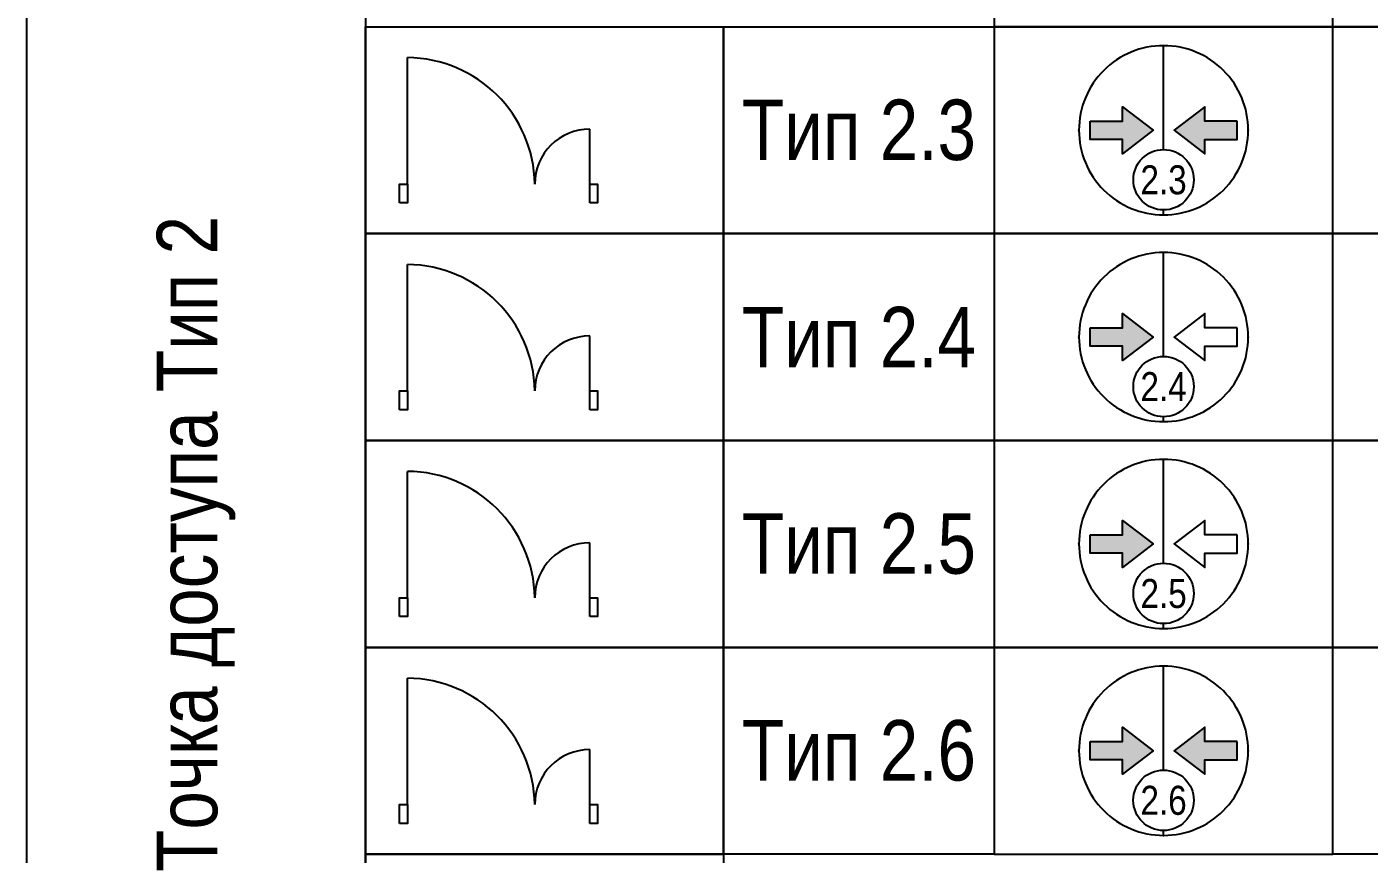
# Model space of a CAD drawing. Header units: millimetres. Extents: x -21000 to 351902, y -261781 to 19312.
# Drawn here: x 44000 to 49550, y -15040 to -11616 of the extents above; entities that cross this region are included whole.
import ezdxf
from ezdxf.enums import TextEntityAlignment as Align

# ---------------------------------------------------------------- set-up
doc = ezdxf.new("R2010")
doc.units = ezdxf.units.MM
doc.header["$MEASUREMENT"] = 0
doc.set_wipeout_variables(frame=1)
doc.layers.add('__Текст', color=7, linetype='Continuous', lineweight=0)
for name, color, linetype in [('_АТ-Имя', 7, 'Continuous'), ('_БЛ-Маска', 250, 'Continuous'), ('_БЛ-Рамки', 7, 'Continuous'), ('_КД', 84, 'Continuous')]:
    doc.layers.add(name, color=color, linetype=linetype)
for name, color, linetype, plot in [('_АТ-КД-Тип ТД', 250, 'Continuous', False), ('_АТ-Примечания', 250, 'Continuous', False), ('NOPRINT', 50, 'Continuous', False)]:
    doc.layers.add(name, color=color, linetype=linetype, plot=plot)
doc.styles.add('Arial Narrow', font='ARIALN.TTF', dxfattribs={"height": 2.5})
doc.styles.add('Arial_Narrow_shtamp', font='ARIALN.TTF')
doc.styles.add('AT-Шрифт', font='ARIALN.TTF', dxfattribs={"height": 250})

# ---------------------------------------------------------------- blocks, each defined once
blk = doc.blocks.new('Дверь1.5д')
at = {"color": 32}
for p, q in [((65, 156), (65, 1202)), ((1573, 156), (1573, 611))]:
    blk.add_line(p, q, dxfattribs=at)
for points in [[(0, 0), (0, 156), (65, 156), (65, 0)], [(1573, 0), (1573, 156), (1638, 156), (1638, 0)]]:
    blk.add_lwpolyline(points, close=True, dxfattribs=at)
for centre, radius, start, end in [((56, 140), 1062, 0.8581, 89.4967), ((1573, 156), 455, 90, 180)]:
    blk.add_arc(centre, radius, start, end, dxfattribs=at)
blk = doc.blocks.new('Дверь1.5п')
at = {"color": 5}
for p, q in [((65, 156), (65, 1202)), ((1573, 156), (1573, 611))]:
    blk.add_line(p, q, dxfattribs=at)
for points in [[(0, 0), (0, 156), (65, 156), (65, 0)], [(1573, 0), (1573, 156), (1638, 156), (1638, 0)]]:
    blk.add_lwpolyline(points, close=True, dxfattribs=at)
for centre, radius, start, end in [((56, 140), 1062, 0.8581, 89.4967), ((1573, 156), 455, 90, 180)]:
    blk.add_arc(centre, radius, start, end, dxfattribs=at)
blk = doc.blocks.new('*U2')
at = {"layer": 'NOPRINT', "lineweight": 0}
blk.add_lwpolyline([(20, 292), (205, 292), (205, 5), (20, 5)], close=True, dxfattribs=at)
at = {"layer": 'NOPRINT', "color": 1, "lineweight": 0, "style": 'Arial_Narrow_shtamp'}
blk.add_attdef('N_LISTA', text='', height=2, dxfattribs=at).set_placement((90.17, 7.418), align=Align.MIDDLE_LEFT)
blk = doc.blocks.new('ТД2.3')
blk.add_wipeout([(3.5, 0), (3.498, -0.11), (3.493, -0.22), (3.484, -0.329), (3.472, -0.439), (3.457, -0.548), (3.438, -0.656), (3.416, -0.764), (3.39, -0.87), (3.361, -0.976), (3.329, -1.082), (3.293, -1.186), (3.254, -1.288), (3.212, -1.39), (3.167, -1.49), (3.119, -1.589), (3.067, -1.686), (3.013, -1.782), (2.955, -1.875), (2.895, -1.967), (2.832, -2.057), (2.766, -2.145), (2.697, -2.231), (2.625, -2.315), (2.551, -2.396), (2.475, -2.475), (2.396, -2.551), (2.315, -2.625), (2.231, -2.697), (2.145, -2.766), (2.057, -2.832), (1.967, -2.895), (1.875, -2.955), (1.782, -3.013), (1.686, -3.067), (1.589, -3.119), (1.49, -3.167), (1.39, -3.212), (1.288, -3.254), (1.186, -3.293), (1.082, -3.329), (0.976, -3.361), (0.87, -3.39), (0.764, -3.416), (0.656, -3.438), (0.548, -3.457), (0.439, -3.472), (0.329, -3.484), (0.22, -3.493), (0.11, -3.498), (0, -3.5), (-0.11, -3.498), (-0.22, -3.493), (-0.329, -3.484), (-0.439, -3.472), (-0.548, -3.457), (-0.656, -3.438), (-0.764, -3.416), (-0.87, -3.39), (-0.976, -3.361), (-1.082, -3.329), (-1.186, -3.293), (-1.288, -3.254), (-1.39, -3.212), (-1.49, -3.167), (-1.589, -3.119), (-1.686, -3.067), (-1.782, -3.013), (-1.875, -2.955), (-1.967, -2.895), (-2.057, -2.832), (-2.145, -2.766), (-2.231, -2.697), (-2.315, -2.625), (-2.396, -2.551), (-2.475, -2.475), (-2.551, -2.396), (-2.625, -2.315), (-2.697, -2.231), (-2.766, -2.145), (-2.832, -2.057), (-2.895, -1.967), (-2.955, -1.875), (-3.013, -1.782), (-3.067, -1.686), (-3.119, -1.589), (-3.167, -1.49), (-3.212, -1.39), (-3.254, -1.288), (-3.293, -1.186), (-3.329, -1.082), (-3.361, -0.976), (-3.39, -0.87), (-3.416, -0.764), (-3.438, -0.656), (-3.457, -0.548), (-3.472, -0.439), (-3.484, -0.329), (-3.493, -0.22), (-3.498, -0.11), (-3.5, 0), (-3.498, 0.11), (-3.493, 0.22), (-3.484, 0.329), (-3.472, 0.439), (-3.457, 0.548), (-3.438, 0.656), (-3.416, 0.764), (-3.39, 0.87), (-3.361, 0.976), (-3.329, 1.082), (-3.293, 1.186), (-3.254, 1.288), (-3.212, 1.39), (-3.167, 1.49), (-3.119, 1.589), (-3.067, 1.686), (-3.013, 1.782), (-2.955, 1.875), (-2.895, 1.967), (-2.832, 2.057), (-2.766, 2.145), (-2.697, 2.231), (-2.625, 2.315), (-2.551, 2.396), (-2.475, 2.475), (-2.396, 2.551), (-2.315, 2.625), (-2.231, 2.697), (-2.145, 2.766), (-2.057, 2.832), (-1.967, 2.895), (-1.875, 2.955), (-1.782, 3.013), (-1.686, 3.067), (-1.589, 3.119), (-1.49, 3.167), (-1.39, 3.212), (-1.288, 3.254), (-1.186, 3.293), (-1.082, 3.329), (-0.976, 3.361), (-0.87, 3.39), (-0.764, 3.416), (-0.656, 3.438), (-0.548, 3.457), (-0.439, 3.472), (-0.329, 3.484), (-0.22, 3.493), (-0.11, 3.498), (0, 3.5), (0.11, 3.498), (0.22, 3.493), (0.329, 3.484), (0.439, 3.472), (0.548, 3.457), (0.656, 3.438), (0.764, 3.416), (0.87, 3.39), (0.976, 3.361), (1.082, 3.329), (1.186, 3.293), (1.288, 3.254), (1.39, 3.212), (1.49, 3.167), (1.589, 3.119), (1.686, 3.067), (1.782, 3.013), (1.875, 2.955), (1.967, 2.895), (2.057, 2.832), (2.145, 2.766), (2.231, 2.697), (2.315, 2.625), (2.396, 2.551), (2.475, 2.475), (2.551, 2.396), (2.625, 2.315), (2.697, 2.231), (2.766, 2.145), (2.832, 2.057), (2.895, 1.967), (2.955, 1.875), (3.013, 1.782), (3.067, 1.686), (3.119, 1.589), (3.167, 1.49), (3.212, 1.39), (3.254, 1.288), (3.293, 1.186), (3.329, 1.082), (3.361, 0.976), (3.39, 0.87), (3.416, 0.764), (3.438, 0.656), (3.457, 0.548), (3.472, 0.439), (3.484, 0.329), (3.493, 0.22), (3.498, 0.11)]).dxf.layer = '_БЛ-Маска'
at = {"ltscale": 100}
h = blk.add_hatch(color=84, dxfattribs=at)
h.dxf.hatch_style = 1
h.paths.add_polyline_path([(-1.7, 0.381), (-3.039, 0.381), (-3.039, -0.381), (-1.7, -0.381), (-1.7, -0.975), (-0.434, 0), (-1.7, 0.975)])
h = blk.add_hatch(color=84, dxfattribs=at)
h.dxf.hatch_style = 1
h.paths.add_polyline_path([(1.7, 0.381), (1.7, 0.975), (0.434, 0), (1.7, -0.975), (1.7, -0.381), (3.039, -0.381), (3.039, 0.381)])
blk.add_lwpolyline([(3.5, 0, 0.414214), (0, 3.5, 0.414214), (-3.5, 0, 0.414214), (0, -3.5, 0.414214)], format="xyb", close=True, dxfattribs=at)
blk.add_lwpolyline([(0, -3.5), (0, 3.5)], dxfattribs=at)
blk.add_lwpolyline([(0, -3.5), (0, 3.5)], dxfattribs=at)
for points in [[(-3.039, 0.381), (-1.7, 0.381), (-1.7, 0.975), (-0.434, 0), (-1.7, -0.975), (-1.7, -0.381), (-3.039, -0.381)], [(3.039, 0.381), (1.7, 0.381), (1.7, 0.975), (0.434, 0), (1.7, -0.975), (1.7, -0.381), (3.039, -0.381)]]:
    blk.add_lwpolyline(points, close=True, dxfattribs=at)
at = {"color": 0, "linetype": 'ByBlock', "lineweight": -2, "ltscale": 100}
for p in [(0, 3.5), (-3.5, 0), (3.5, 0), (0, -3.5)]:
    blk.add_point(p, dxfattribs=at)
at = {"layer": '_АТ-Имя', "ltscale": 100, "style": 'AT-Шрифт'}
blk.add_attdef('ПОЗИЦИЯ', text='', height=2, dxfattribs=at).set_placement((0, 3.5), align=Align.BOTTOM_CENTER)
at = {"layer": '_АТ-Примечания', "ltscale": 100, "style": 'AT-Шрифт', "flags": 1}
for tag, p in [('НАИМЕНОВАНИЕ', (0, 3.5)), ('КОД', (0, 2.5)), ('РИП', (0, 2)), ('КД', (0, 1.5)), ('СЧ', (0, 1)), ('ДК', (0, 0.5)), ('КВ', (0, 0)), ('АКВ', (0, -0.5)), ('ЗАМОК', (0, -1)), ('ДОВОДЧИК', (0, -1.5))]:
    blk.add_attdef(tag, p, '', height=0.25, dxfattribs=at)
blk.add_attdef('МАРКА', text='', height=0.25, dxfattribs=at).set_placement((0, 3.125), align=Align.MIDDLE_LEFT)
at = {"linetype": 'ByBlock'}
blk.add_wipeout([(1.25, -2.05), (1.248, -2.128), (1.24, -2.207), (1.228, -2.284), (1.211, -2.361), (1.189, -2.436), (1.162, -2.51), (1.131, -2.582), (1.095, -2.652), (1.055, -2.72), (1.011, -2.785), (0.963, -2.847), (0.911, -2.906), (0.856, -2.961), (0.797, -3.013), (0.735, -3.061), (0.67, -3.105), (0.602, -3.145), (0.532, -3.181), (0.46, -3.212), (0.386, -3.239), (0.311, -3.261), (0.234, -3.278), (0.157, -3.29), (0.078, -3.298), (0, -3.3), (-0.078, -3.298), (-0.157, -3.29), (-0.234, -3.278), (-0.311, -3.261), (-0.386, -3.239), (-0.46, -3.212), (-0.532, -3.181), (-0.602, -3.145), (-0.67, -3.105), (-0.735, -3.061), (-0.797, -3.013), (-0.856, -2.961), (-0.911, -2.906), (-0.963, -2.847), (-1.011, -2.785), (-1.055, -2.72), (-1.095, -2.652), (-1.131, -2.582), (-1.162, -2.51), (-1.189, -2.436), (-1.211, -2.361), (-1.228, -2.284), (-1.24, -2.207), (-1.248, -2.128), (-1.25, -2.05), (-1.248, -1.972), (-1.24, -1.893), (-1.228, -1.816), (-1.211, -1.739), (-1.189, -1.664), (-1.162, -1.59), (-1.131, -1.518), (-1.095, -1.448), (-1.055, -1.38), (-1.011, -1.315), (-0.963, -1.253), (-0.911, -1.194), (-0.856, -1.139), (-0.797, -1.087), (-0.735, -1.039), (-0.67, -0.995), (-0.602, -0.955), (-0.532, -0.919), (-0.46, -0.888), (-0.386, -0.861), (-0.311, -0.839), (-0.234, -0.822), (-0.157, -0.81), (-0.078, -0.802), (0, -0.8), (0.078, -0.802), (0.157, -0.81), (0.234, -0.822), (0.311, -0.839), (0.386, -0.861), (0.46, -0.888), (0.532, -0.919), (0.602, -0.955), (0.67, -0.995), (0.735, -1.039), (0.797, -1.087), (0.856, -1.139), (0.911, -1.194), (0.963, -1.253), (1.011, -1.315), (1.055, -1.38), (1.095, -1.448), (1.131, -1.518), (1.162, -1.59), (1.189, -1.664), (1.211, -1.739), (1.228, -1.816), (1.24, -1.893), (1.248, -1.972)], dxfattribs=at).dxf.layer = '_АТ-КД-Тип ТД'
at = {"layer": '_АТ-КД-Тип ТД', "color": 32, "linetype": 'ByBlock', "lineweight": -2}
blk.add_circle((0, -2.05), 1.25, dxfattribs=at)
at = {"layer": '_АТ-КД-Тип ТД', "color": 7, "linetype": 'ByBlock', "lineweight": -2, "ltscale": 100, "style": 'AT-Шрифт'}
blk.add_attdef('ТИП', text='', height=1.2, dxfattribs=at).set_placement((0, -2.05), align=Align.MIDDLE_CENTER)
blk = doc.blocks.new('ТД2.4')
blk.add_wipeout([(3.5, 0), (3.498, -0.11), (3.493, -0.22), (3.484, -0.329), (3.472, -0.439), (3.457, -0.548), (3.438, -0.656), (3.416, -0.764), (3.39, -0.87), (3.361, -0.976), (3.329, -1.082), (3.293, -1.186), (3.254, -1.288), (3.212, -1.39), (3.167, -1.49), (3.119, -1.589), (3.067, -1.686), (3.013, -1.782), (2.955, -1.875), (2.895, -1.967), (2.832, -2.057), (2.766, -2.145), (2.697, -2.231), (2.625, -2.315), (2.551, -2.396), (2.475, -2.475), (2.396, -2.551), (2.315, -2.625), (2.231, -2.697), (2.145, -2.766), (2.057, -2.832), (1.967, -2.895), (1.875, -2.955), (1.782, -3.013), (1.686, -3.067), (1.589, -3.119), (1.49, -3.167), (1.39, -3.212), (1.288, -3.254), (1.186, -3.293), (1.082, -3.329), (0.976, -3.361), (0.87, -3.39), (0.764, -3.416), (0.656, -3.438), (0.548, -3.457), (0.439, -3.472), (0.329, -3.484), (0.22, -3.493), (0.11, -3.498), (0, -3.5), (-0.11, -3.498), (-0.22, -3.493), (-0.329, -3.484), (-0.439, -3.472), (-0.548, -3.457), (-0.656, -3.438), (-0.764, -3.416), (-0.87, -3.39), (-0.976, -3.361), (-1.082, -3.329), (-1.186, -3.293), (-1.288, -3.254), (-1.39, -3.212), (-1.49, -3.167), (-1.589, -3.119), (-1.686, -3.067), (-1.782, -3.013), (-1.875, -2.955), (-1.967, -2.895), (-2.057, -2.832), (-2.145, -2.766), (-2.231, -2.697), (-2.315, -2.625), (-2.396, -2.551), (-2.475, -2.475), (-2.551, -2.396), (-2.625, -2.315), (-2.697, -2.231), (-2.766, -2.145), (-2.832, -2.057), (-2.895, -1.967), (-2.955, -1.875), (-3.013, -1.782), (-3.067, -1.686), (-3.119, -1.589), (-3.167, -1.49), (-3.212, -1.39), (-3.254, -1.288), (-3.293, -1.186), (-3.329, -1.082), (-3.361, -0.976), (-3.39, -0.87), (-3.416, -0.764), (-3.438, -0.656), (-3.457, -0.548), (-3.472, -0.439), (-3.484, -0.329), (-3.493, -0.22), (-3.498, -0.11), (-3.5, 0), (-3.498, 0.11), (-3.493, 0.22), (-3.484, 0.329), (-3.472, 0.439), (-3.457, 0.548), (-3.438, 0.656), (-3.416, 0.764), (-3.39, 0.87), (-3.361, 0.976), (-3.329, 1.082), (-3.293, 1.186), (-3.254, 1.288), (-3.212, 1.39), (-3.167, 1.49), (-3.119, 1.589), (-3.067, 1.686), (-3.013, 1.782), (-2.955, 1.875), (-2.895, 1.967), (-2.832, 2.057), (-2.766, 2.145), (-2.697, 2.231), (-2.625, 2.315), (-2.551, 2.396), (-2.475, 2.475), (-2.396, 2.551), (-2.315, 2.625), (-2.231, 2.697), (-2.145, 2.766), (-2.057, 2.832), (-1.967, 2.895), (-1.875, 2.955), (-1.782, 3.013), (-1.686, 3.067), (-1.589, 3.119), (-1.49, 3.167), (-1.39, 3.212), (-1.288, 3.254), (-1.186, 3.293), (-1.082, 3.329), (-0.976, 3.361), (-0.87, 3.39), (-0.764, 3.416), (-0.656, 3.438), (-0.548, 3.457), (-0.439, 3.472), (-0.329, 3.484), (-0.22, 3.493), (-0.11, 3.498), (0, 3.5), (0.11, 3.498), (0.22, 3.493), (0.329, 3.484), (0.439, 3.472), (0.548, 3.457), (0.656, 3.438), (0.764, 3.416), (0.87, 3.39), (0.976, 3.361), (1.082, 3.329), (1.186, 3.293), (1.288, 3.254), (1.39, 3.212), (1.49, 3.167), (1.589, 3.119), (1.686, 3.067), (1.782, 3.013), (1.875, 2.955), (1.967, 2.895), (2.057, 2.832), (2.145, 2.766), (2.231, 2.697), (2.315, 2.625), (2.396, 2.551), (2.475, 2.475), (2.551, 2.396), (2.625, 2.315), (2.697, 2.231), (2.766, 2.145), (2.832, 2.057), (2.895, 1.967), (2.955, 1.875), (3.013, 1.782), (3.067, 1.686), (3.119, 1.589), (3.167, 1.49), (3.212, 1.39), (3.254, 1.288), (3.293, 1.186), (3.329, 1.082), (3.361, 0.976), (3.39, 0.87), (3.416, 0.764), (3.438, 0.656), (3.457, 0.548), (3.472, 0.439), (3.484, 0.329), (3.493, 0.22), (3.498, 0.11)]).dxf.layer = '_БЛ-Маска'
at = {"ltscale": 100}
h = blk.add_hatch(color=84, dxfattribs=at)
h.dxf.hatch_style = 1
h.paths.add_polyline_path([(-1.7, 0.381), (-3.039, 0.381), (-3.039, -0.381), (-1.7, -0.381), (-1.7, -0.975), (-0.434, 0), (-1.7, 0.975)])
blk.add_lwpolyline([(3.5, 0, 0.414214), (0, 3.5, 0.414214), (-3.5, 0, 0.414214), (0, -3.5, 0.414214)], format="xyb", close=True, dxfattribs=at)
blk.add_lwpolyline([(0, -3.5), (0, 3.5)], dxfattribs=at)
blk.add_lwpolyline([(0, -3.5), (0, 3.5)], dxfattribs=at)
for points in [[(-3.039, 0.381), (-1.7, 0.381), (-1.7, 0.975), (-0.434, 0), (-1.7, -0.975), (-1.7, -0.381), (-3.039, -0.381)], [(3.039, 0.381), (1.7, 0.381), (1.7, 0.975), (0.434, 0), (1.7, -0.975), (1.7, -0.381), (3.039, -0.381)]]:
    blk.add_lwpolyline(points, close=True, dxfattribs=at)
at = {"color": 0, "linetype": 'ByBlock', "lineweight": -2, "ltscale": 100}
for p in [(0, 3.5), (-3.5, 0), (3.5, 0), (0, -3.5)]:
    blk.add_point(p, dxfattribs=at)
at = {"layer": '_АТ-Имя', "ltscale": 100, "style": 'AT-Шрифт'}
blk.add_attdef('ПОЗИЦИЯ', text='', height=2, dxfattribs=at).set_placement((0, 3.5), align=Align.BOTTOM_CENTER)
at = {"layer": '_АТ-Примечания', "ltscale": 100, "style": 'AT-Шрифт', "flags": 1}
for tag, p in [('НАИМЕНОВАНИЕ', (0, 3.5)), ('КОД', (0, 2.5)), ('РИП', (0, 2)), ('КД', (0, 1.5)), ('СЧ', (0, 1)), ('ДК_ПЛ.ДВ.', (0, 0.5)), ('КВ', (0, 0)), ('АКВ', (0, -0.5)), ('ЗАМОК_ПЛ.ДВ.', (0, -1)), ('ДОВОДЧИК_ПЛ.ДВ.', (0, -1.5))]:
    blk.add_attdef(tag, p, '', height=0.25, dxfattribs=at)
blk.add_attdef('МАРКА', text='', height=0.25, dxfattribs=at).set_placement((0, 3.125), align=Align.MIDDLE_LEFT)
at = {"linetype": 'ByBlock'}
blk.add_wipeout([(1.25, -2.05), (1.248, -2.128), (1.24, -2.206), (1.228, -2.284), (1.211, -2.36), (1.189, -2.436), (1.162, -2.51), (1.131, -2.582), (1.095, -2.652), (1.055, -2.719), (1.011, -2.784), (0.963, -2.846), (0.911, -2.905), (0.856, -2.961), (0.797, -3.013), (0.735, -3.061), (0.67, -3.105), (0.602, -3.145), (0.532, -3.181), (0.46, -3.212), (0.386, -3.238), (0.311, -3.26), (0.234, -3.277), (0.157, -3.29), (0.078, -3.297), (0, -3.3), (-0.078, -3.297), (-0.157, -3.29), (-0.234, -3.277), (-0.311, -3.26), (-0.386, -3.238), (-0.46, -3.212), (-0.532, -3.181), (-0.602, -3.145), (-0.67, -3.105), (-0.735, -3.061), (-0.797, -3.013), (-0.856, -2.961), (-0.911, -2.905), (-0.963, -2.846), (-1.011, -2.784), (-1.055, -2.719), (-1.095, -2.652), (-1.131, -2.582), (-1.162, -2.51), (-1.189, -2.436), (-1.211, -2.36), (-1.228, -2.284), (-1.24, -2.206), (-1.248, -2.128), (-1.25, -2.05), (-1.248, -1.971), (-1.24, -1.893), (-1.228, -1.815), (-1.211, -1.739), (-1.189, -1.663), (-1.162, -1.589), (-1.131, -1.517), (-1.095, -1.447), (-1.055, -1.38), (-1.011, -1.315), (-0.963, -1.253), (-0.911, -1.194), (-0.856, -1.138), (-0.797, -1.086), (-0.735, -1.038), (-0.67, -0.994), (-0.602, -0.954), (-0.532, -0.919), (-0.46, -0.887), (-0.386, -0.861), (-0.311, -0.839), (-0.234, -0.822), (-0.157, -0.809), (-0.078, -0.802), (0, -0.8), (0.078, -0.802), (0.157, -0.809), (0.234, -0.822), (0.311, -0.839), (0.386, -0.861), (0.46, -0.887), (0.532, -0.919), (0.602, -0.954), (0.67, -0.994), (0.735, -1.038), (0.797, -1.086), (0.856, -1.138), (0.911, -1.194), (0.963, -1.253), (1.011, -1.315), (1.055, -1.38), (1.095, -1.447), (1.131, -1.517), (1.162, -1.589), (1.189, -1.663), (1.211, -1.739), (1.228, -1.815), (1.24, -1.893), (1.248, -1.971)], dxfattribs=at).dxf.layer = '_АТ-КД-Тип ТД'
at = {"layer": '_АТ-КД-Тип ТД', "color": 5, "linetype": 'ByBlock', "lineweight": -2}
blk.add_circle((0, -2.05), 1.25, dxfattribs=at)
at = {"layer": '_АТ-КД-Тип ТД', "color": 7, "linetype": 'ByBlock', "lineweight": -2, "ltscale": 100, "style": 'AT-Шрифт'}
blk.add_attdef('ТИП', text='', height=1.2, dxfattribs=at).set_placement((0, -2.05), align=Align.MIDDLE_CENTER)
blk = doc.blocks.new('ТД2.5')
blk.add_wipeout([(3.5, 0), (3.498, -0.11), (3.493, -0.22), (3.484, -0.329), (3.472, -0.439), (3.457, -0.548), (3.438, -0.656), (3.416, -0.764), (3.39, -0.87), (3.361, -0.976), (3.329, -1.082), (3.293, -1.186), (3.254, -1.288), (3.212, -1.39), (3.167, -1.49), (3.119, -1.589), (3.067, -1.686), (3.013, -1.782), (2.955, -1.875), (2.895, -1.967), (2.832, -2.057), (2.766, -2.145), (2.697, -2.231), (2.625, -2.315), (2.551, -2.396), (2.475, -2.475), (2.396, -2.551), (2.315, -2.625), (2.231, -2.697), (2.145, -2.766), (2.057, -2.832), (1.967, -2.895), (1.875, -2.955), (1.782, -3.013), (1.686, -3.067), (1.589, -3.119), (1.49, -3.167), (1.39, -3.212), (1.288, -3.254), (1.186, -3.293), (1.082, -3.329), (0.976, -3.361), (0.87, -3.39), (0.764, -3.416), (0.656, -3.438), (0.548, -3.457), (0.439, -3.472), (0.329, -3.484), (0.22, -3.493), (0.11, -3.498), (0, -3.5), (-0.11, -3.498), (-0.22, -3.493), (-0.329, -3.484), (-0.439, -3.472), (-0.548, -3.457), (-0.656, -3.438), (-0.764, -3.416), (-0.87, -3.39), (-0.976, -3.361), (-1.082, -3.329), (-1.186, -3.293), (-1.288, -3.254), (-1.39, -3.212), (-1.49, -3.167), (-1.589, -3.119), (-1.686, -3.067), (-1.782, -3.013), (-1.875, -2.955), (-1.967, -2.895), (-2.057, -2.832), (-2.145, -2.766), (-2.231, -2.697), (-2.315, -2.625), (-2.396, -2.551), (-2.475, -2.475), (-2.551, -2.396), (-2.625, -2.315), (-2.697, -2.231), (-2.766, -2.145), (-2.832, -2.057), (-2.895, -1.967), (-2.955, -1.875), (-3.013, -1.782), (-3.067, -1.686), (-3.119, -1.589), (-3.167, -1.49), (-3.212, -1.39), (-3.254, -1.288), (-3.293, -1.186), (-3.329, -1.082), (-3.361, -0.976), (-3.39, -0.87), (-3.416, -0.764), (-3.438, -0.656), (-3.457, -0.548), (-3.472, -0.439), (-3.484, -0.329), (-3.493, -0.22), (-3.498, -0.11), (-3.5, 0), (-3.498, 0.11), (-3.493, 0.22), (-3.484, 0.329), (-3.472, 0.439), (-3.457, 0.548), (-3.438, 0.656), (-3.416, 0.764), (-3.39, 0.87), (-3.361, 0.976), (-3.329, 1.082), (-3.293, 1.186), (-3.254, 1.288), (-3.212, 1.39), (-3.167, 1.49), (-3.119, 1.589), (-3.067, 1.686), (-3.013, 1.782), (-2.955, 1.875), (-2.895, 1.967), (-2.832, 2.057), (-2.766, 2.145), (-2.697, 2.231), (-2.625, 2.315), (-2.551, 2.396), (-2.475, 2.475), (-2.396, 2.551), (-2.315, 2.625), (-2.231, 2.697), (-2.145, 2.766), (-2.057, 2.832), (-1.967, 2.895), (-1.875, 2.955), (-1.782, 3.013), (-1.686, 3.067), (-1.589, 3.119), (-1.49, 3.167), (-1.39, 3.212), (-1.288, 3.254), (-1.186, 3.293), (-1.082, 3.329), (-0.976, 3.361), (-0.87, 3.39), (-0.764, 3.416), (-0.656, 3.438), (-0.548, 3.457), (-0.439, 3.472), (-0.329, 3.484), (-0.22, 3.493), (-0.11, 3.498), (0, 3.5), (0.11, 3.498), (0.22, 3.493), (0.329, 3.484), (0.439, 3.472), (0.548, 3.457), (0.656, 3.438), (0.764, 3.416), (0.87, 3.39), (0.976, 3.361), (1.082, 3.329), (1.186, 3.293), (1.288, 3.254), (1.39, 3.212), (1.49, 3.167), (1.589, 3.119), (1.686, 3.067), (1.782, 3.013), (1.875, 2.955), (1.967, 2.895), (2.057, 2.832), (2.145, 2.766), (2.231, 2.697), (2.315, 2.625), (2.396, 2.551), (2.475, 2.475), (2.551, 2.396), (2.625, 2.315), (2.697, 2.231), (2.766, 2.145), (2.832, 2.057), (2.895, 1.967), (2.955, 1.875), (3.013, 1.782), (3.067, 1.686), (3.119, 1.589), (3.167, 1.49), (3.212, 1.39), (3.254, 1.288), (3.293, 1.186), (3.329, 1.082), (3.361, 0.976), (3.39, 0.87), (3.416, 0.764), (3.438, 0.656), (3.457, 0.548), (3.472, 0.439), (3.484, 0.329), (3.493, 0.22), (3.498, 0.11)]).dxf.layer = '_БЛ-Маска'
at = {"ltscale": 100}
h = blk.add_hatch(color=84, dxfattribs=at)
h.dxf.hatch_style = 1
h.paths.add_polyline_path([(-1.7, 0.381), (-3.039, 0.381), (-3.039, -0.381), (-1.7, -0.381), (-1.7, -0.975), (-0.434, 0), (-1.7, 0.975)])
blk.add_lwpolyline([(3.5, 0, 0.414214), (0, 3.5, 0.414214), (-3.5, 0, 0.414214), (0, -3.5, 0.414214)], format="xyb", close=True, dxfattribs=at)
blk.add_lwpolyline([(0, -3.5), (0, 3.5)], dxfattribs=at)
blk.add_lwpolyline([(0, -3.5), (0, 3.5)], dxfattribs=at)
for points in [[(-3.039, 0.381), (-1.7, 0.381), (-1.7, 0.975), (-0.434, 0), (-1.7, -0.975), (-1.7, -0.381), (-3.039, -0.381)], [(3.039, 0.381), (1.7, 0.381), (1.7, 0.975), (0.434, 0), (1.7, -0.975), (1.7, -0.381), (3.039, -0.381)]]:
    blk.add_lwpolyline(points, close=True, dxfattribs=at)
at = {"color": 0, "linetype": 'ByBlock', "lineweight": -2, "ltscale": 100}
for p in [(0, 3.5), (-3.5, 0), (3.5, 0), (0, -3.5)]:
    blk.add_point(p, dxfattribs=at)
at = {"layer": '_АТ-Имя', "ltscale": 100, "style": 'AT-Шрифт'}
blk.add_attdef('ПОЗИЦИЯ', text='', height=2, dxfattribs=at).set_placement((0, 3.5), align=Align.BOTTOM_CENTER)
at = {"layer": '_АТ-Примечания', "ltscale": 100, "style": 'AT-Шрифт', "flags": 1}
for tag, p in [('НАИМЕНОВАНИЕ', (0, 3.5)), ('КОД', (0, 2.5)), ('РИП', (0, 2)), ('КД', (0, 1.5)), ('СЧ', (0, 1)), ('ДК_ПЛ.ДВ.', (0, 0.5)), ('КВ', (0, 0)), ('АКВ', (0, -0.5)), ('ЗАМОК_ПЛ.ДВ.', (0, -1)), ('ДОВОДЧИК_ПЛ.ДВ.', (0, -1.5))]:
    blk.add_attdef(tag, p, '', height=0.25, dxfattribs=at)
blk.add_attdef('МАРКА', text='', height=0.25, dxfattribs=at).set_placement((0, 3.125), align=Align.MIDDLE_LEFT)
at = {"linetype": 'ByBlock'}
blk.add_wipeout([(1.25, -2.05), (1.248, -2.128), (1.24, -2.206), (1.228, -2.284), (1.211, -2.36), (1.189, -2.436), (1.162, -2.51), (1.131, -2.582), (1.095, -2.652), (1.055, -2.719), (1.011, -2.784), (0.963, -2.846), (0.911, -2.905), (0.856, -2.961), (0.797, -3.013), (0.735, -3.061), (0.67, -3.105), (0.602, -3.145), (0.532, -3.181), (0.46, -3.212), (0.386, -3.238), (0.311, -3.26), (0.234, -3.277), (0.157, -3.29), (0.078, -3.297), (0, -3.3), (-0.078, -3.297), (-0.157, -3.29), (-0.234, -3.277), (-0.311, -3.26), (-0.386, -3.238), (-0.46, -3.212), (-0.532, -3.181), (-0.602, -3.145), (-0.67, -3.105), (-0.735, -3.061), (-0.797, -3.013), (-0.856, -2.961), (-0.911, -2.905), (-0.963, -2.846), (-1.011, -2.784), (-1.055, -2.719), (-1.095, -2.652), (-1.131, -2.582), (-1.162, -2.51), (-1.189, -2.436), (-1.211, -2.36), (-1.228, -2.284), (-1.24, -2.206), (-1.248, -2.128), (-1.25, -2.05), (-1.248, -1.971), (-1.24, -1.893), (-1.228, -1.815), (-1.211, -1.739), (-1.189, -1.663), (-1.162, -1.589), (-1.131, -1.517), (-1.095, -1.447), (-1.055, -1.38), (-1.011, -1.315), (-0.963, -1.253), (-0.911, -1.194), (-0.856, -1.138), (-0.797, -1.086), (-0.735, -1.038), (-0.67, -0.994), (-0.602, -0.954), (-0.532, -0.919), (-0.46, -0.887), (-0.386, -0.861), (-0.311, -0.839), (-0.234, -0.822), (-0.157, -0.809), (-0.078, -0.802), (0, -0.8), (0.078, -0.802), (0.157, -0.809), (0.234, -0.822), (0.311, -0.839), (0.386, -0.861), (0.46, -0.887), (0.532, -0.919), (0.602, -0.954), (0.67, -0.994), (0.735, -1.038), (0.797, -1.086), (0.856, -1.138), (0.911, -1.194), (0.963, -1.253), (1.011, -1.315), (1.055, -1.38), (1.095, -1.447), (1.131, -1.517), (1.162, -1.589), (1.189, -1.663), (1.211, -1.739), (1.228, -1.815), (1.24, -1.893), (1.248, -1.971)], dxfattribs=at).dxf.layer = '_АТ-КД-Тип ТД'
at = {"layer": '_АТ-КД-Тип ТД', "color": 5, "linetype": 'ByBlock', "lineweight": -2}
blk.add_circle((0, -2.05), 1.25, dxfattribs=at)
at = {"layer": '_АТ-КД-Тип ТД', "color": 7, "linetype": 'ByBlock', "lineweight": -2, "ltscale": 100, "style": 'AT-Шрифт'}
blk.add_attdef('ТИП', text='', height=1.2, dxfattribs=at).set_placement((0, -2.05), align=Align.MIDDLE_CENTER)
blk = doc.blocks.new('ТД2.6')
blk.add_wipeout([(3.5, 0), (3.498, -0.11), (3.493, -0.22), (3.484, -0.329), (3.472, -0.439), (3.457, -0.548), (3.438, -0.656), (3.416, -0.764), (3.39, -0.87), (3.361, -0.976), (3.329, -1.082), (3.293, -1.186), (3.254, -1.288), (3.212, -1.39), (3.167, -1.49), (3.119, -1.589), (3.067, -1.686), (3.013, -1.782), (2.955, -1.875), (2.895, -1.967), (2.832, -2.057), (2.766, -2.145), (2.697, -2.231), (2.625, -2.315), (2.551, -2.396), (2.475, -2.475), (2.396, -2.551), (2.315, -2.625), (2.231, -2.697), (2.145, -2.766), (2.057, -2.832), (1.967, -2.895), (1.875, -2.955), (1.782, -3.013), (1.686, -3.067), (1.589, -3.119), (1.49, -3.167), (1.39, -3.212), (1.288, -3.254), (1.186, -3.293), (1.082, -3.329), (0.976, -3.361), (0.87, -3.39), (0.763, -3.416), (0.656, -3.438), (0.548, -3.457), (0.439, -3.472), (0.329, -3.484), (0.22, -3.493), (0.11, -3.498), (0, -3.5), (-0.11, -3.498), (-0.22, -3.493), (-0.329, -3.484), (-0.439, -3.472), (-0.548, -3.457), (-0.656, -3.438), (-0.764, -3.416), (-0.87, -3.39), (-0.976, -3.361), (-1.082, -3.329), (-1.186, -3.293), (-1.288, -3.254), (-1.39, -3.212), (-1.49, -3.167), (-1.589, -3.119), (-1.686, -3.067), (-1.782, -3.013), (-1.875, -2.955), (-1.967, -2.895), (-2.057, -2.832), (-2.145, -2.766), (-2.231, -2.697), (-2.315, -2.625), (-2.396, -2.551), (-2.475, -2.475), (-2.551, -2.396), (-2.625, -2.315), (-2.697, -2.231), (-2.766, -2.145), (-2.832, -2.057), (-2.895, -1.967), (-2.955, -1.875), (-3.013, -1.782), (-3.067, -1.686), (-3.119, -1.589), (-3.167, -1.49), (-3.212, -1.39), (-3.254, -1.288), (-3.293, -1.186), (-3.329, -1.082), (-3.361, -0.976), (-3.39, -0.87), (-3.416, -0.764), (-3.438, -0.656), (-3.457, -0.548), (-3.472, -0.439), (-3.484, -0.329), (-3.493, -0.22), (-3.498, -0.11), (-3.5, 0), (-3.498, 0.11), (-3.493, 0.22), (-3.484, 0.329), (-3.472, 0.439), (-3.457, 0.548), (-3.438, 0.656), (-3.416, 0.763), (-3.39, 0.87), (-3.361, 0.976), (-3.329, 1.082), (-3.293, 1.186), (-3.254, 1.288), (-3.212, 1.39), (-3.167, 1.49), (-3.119, 1.589), (-3.067, 1.686), (-3.013, 1.782), (-2.955, 1.875), (-2.895, 1.967), (-2.832, 2.057), (-2.766, 2.145), (-2.697, 2.231), (-2.625, 2.315), (-2.551, 2.396), (-2.475, 2.475), (-2.396, 2.551), (-2.315, 2.625), (-2.231, 2.697), (-2.145, 2.766), (-2.057, 2.832), (-1.967, 2.895), (-1.875, 2.955), (-1.782, 3.013), (-1.686, 3.067), (-1.589, 3.119), (-1.49, 3.167), (-1.39, 3.212), (-1.288, 3.254), (-1.186, 3.293), (-1.082, 3.329), (-0.976, 3.361), (-0.87, 3.39), (-0.764, 3.416), (-0.656, 3.438), (-0.548, 3.457), (-0.439, 3.472), (-0.329, 3.484), (-0.22, 3.493), (-0.11, 3.498), (0, 3.5), (0.11, 3.498), (0.22, 3.493), (0.329, 3.484), (0.439, 3.472), (0.548, 3.457), (0.656, 3.438), (0.763, 3.416), (0.87, 3.39), (0.976, 3.361), (1.082, 3.329), (1.186, 3.293), (1.288, 3.254), (1.39, 3.212), (1.49, 3.167), (1.589, 3.119), (1.686, 3.067), (1.782, 3.013), (1.875, 2.955), (1.967, 2.895), (2.057, 2.832), (2.145, 2.766), (2.231, 2.697), (2.315, 2.625), (2.396, 2.551), (2.475, 2.475), (2.551, 2.396), (2.625, 2.315), (2.697, 2.231), (2.766, 2.145), (2.832, 2.057), (2.895, 1.967), (2.955, 1.875), (3.013, 1.782), (3.067, 1.686), (3.119, 1.589), (3.167, 1.49), (3.212, 1.39), (3.254, 1.288), (3.293, 1.186), (3.329, 1.082), (3.361, 0.976), (3.39, 0.87), (3.416, 0.763), (3.438, 0.656), (3.457, 0.548), (3.472, 0.439), (3.484, 0.329), (3.493, 0.22), (3.498, 0.11)]).dxf.layer = '_БЛ-Маска'
at = {"ltscale": 100}
h = blk.add_hatch(color=84, dxfattribs=at)
h.dxf.hatch_style = 1
h.paths.add_polyline_path([(-1.7, 0.381), (-3.039, 0.381), (-3.039, -0.381), (-1.7, -0.381), (-1.7, -0.975), (-0.434, 0), (-1.7, 0.975)])
h = blk.add_hatch(color=84, dxfattribs=at)
h.dxf.hatch_style = 1
h.paths.add_polyline_path([(1.7, 0.381), (1.7, 0.975), (0.434, 0), (1.7, -0.975), (1.7, -0.381), (3.039, -0.381), (3.039, 0.381)])
blk.add_lwpolyline([(3.5, 0, 0.414214), (0, 3.5, 0.414214), (-3.5, 0, 0.414214), (0, -3.5, 0.414214)], format="xyb", close=True, dxfattribs=at)
blk.add_lwpolyline([(0, -3.5), (0, 3.5)], dxfattribs=at)
blk.add_lwpolyline([(0, -3.5), (0, 3.5)], dxfattribs=at)
for points in [[(-3.039, 0.381), (-1.7, 0.381), (-1.7, 0.975), (-0.434, 0), (-1.7, -0.975), (-1.7, -0.381), (-3.039, -0.381)], [(3.039, 0.381), (1.7, 0.381), (1.7, 0.975), (0.434, 0), (1.7, -0.975), (1.7, -0.381), (3.039, -0.381)]]:
    blk.add_lwpolyline(points, close=True, dxfattribs=at)
at = {"color": 0, "linetype": 'ByBlock', "lineweight": -2, "ltscale": 100}
for p in [(0, 3.5), (-3.5, 0), (3.5, 0), (0, -3.5)]:
    blk.add_point(p, dxfattribs=at)
at = {"layer": '_АТ-Имя', "ltscale": 100, "style": 'AT-Шрифт'}
blk.add_attdef('ПОЗИЦИЯ', text='', height=2, dxfattribs=at).set_placement((0, 3.5), align=Align.BOTTOM_CENTER)
at = {"layer": '_АТ-Примечания', "ltscale": 100, "style": 'AT-Шрифт', "flags": 1}
for tag, p in [('НАИМЕНОВАНИЕ', (0, 3.5)), ('КОД', (0, 2.5)), ('РИП', (0, 2)), ('КД', (0, 1.5)), ('СЧ', (0, 1)), ('ДК_ПЛ.ДВ.', (0, 0.5)), ('КВ', (0, 0)), ('АКВ', (0, -0.5)), ('ЗАМОК_ПЛ.ДВ.', (0, -1)), ('ДОВОДЧИК_ПЛ.ДВ.', (0, -1.5))]:
    blk.add_attdef(tag, p, '', height=0.25, dxfattribs=at)
blk.add_attdef('МАРКА', text='', height=0.25, dxfattribs=at).set_placement((0, 3.125), align=Align.MIDDLE_LEFT)
at = {"linetype": 'ByBlock'}
blk.add_wipeout([(1.249, -2.05), (1.247, -2.128), (1.24, -2.206), (1.227, -2.284), (1.21, -2.36), (1.188, -2.436), (1.162, -2.51), (1.13, -2.582), (1.095, -2.652), (1.055, -2.719), (1.011, -2.784), (0.963, -2.846), (0.911, -2.905), (0.855, -2.961), (0.796, -3.013), (0.734, -3.061), (0.669, -3.105), (0.602, -3.145), (0.532, -3.181), (0.46, -3.212), (0.386, -3.238), (0.31, -3.26), (0.234, -3.277), (0.156, -3.29), (0.078, -3.297), (-0.001, -3.3), (-0.079, -3.297), (-0.157, -3.29), (-0.235, -3.277), (-0.311, -3.26), (-0.387, -3.238), (-0.461, -3.212), (-0.533, -3.181), (-0.603, -3.145), (-0.67, -3.105), (-0.735, -3.061), (-0.797, -3.013), (-0.856, -2.961), (-0.912, -2.905), (-0.964, -2.846), (-1.012, -2.784), (-1.056, -2.719), (-1.096, -2.652), (-1.132, -2.582), (-1.163, -2.51), (-1.189, -2.436), (-1.211, -2.36), (-1.228, -2.284), (-1.241, -2.206), (-1.248, -2.128), (-1.251, -2.05), (-1.248, -1.971), (-1.241, -1.893), (-1.228, -1.815), (-1.211, -1.739), (-1.189, -1.663), (-1.163, -1.589), (-1.132, -1.517), (-1.096, -1.447), (-1.056, -1.38), (-1.012, -1.315), (-0.964, -1.253), (-0.912, -1.194), (-0.856, -1.138), (-0.797, -1.086), (-0.735, -1.038), (-0.67, -0.994), (-0.603, -0.954), (-0.533, -0.919), (-0.461, -0.887), (-0.387, -0.861), (-0.311, -0.839), (-0.235, -0.822), (-0.157, -0.809), (-0.079, -0.802), (-0.001, -0.8), (0.078, -0.802), (0.156, -0.809), (0.234, -0.822), (0.31, -0.839), (0.386, -0.861), (0.46, -0.887), (0.532, -0.919), (0.602, -0.954), (0.669, -0.994), (0.734, -1.038), (0.796, -1.086), (0.855, -1.138), (0.911, -1.194), (0.963, -1.253), (1.011, -1.315), (1.055, -1.38), (1.095, -1.447), (1.13, -1.517), (1.162, -1.589), (1.188, -1.663), (1.21, -1.739), (1.227, -1.815), (1.24, -1.893), (1.247, -1.971)], dxfattribs=at).dxf.layer = '_АТ-КД-Тип ТД'
at = {"layer": '_АТ-КД-Тип ТД', "color": 5, "linetype": 'ByBlock', "lineweight": -2}
blk.add_circle((-0.001, -2.05), 1.25, dxfattribs=at)
at = {"layer": '_АТ-КД-Тип ТД', "color": 7, "linetype": 'ByBlock', "lineweight": -2, "ltscale": 100, "style": 'AT-Шрифт'}
blk.add_attdef('ТИП', text='', height=1.2, dxfattribs=at).set_placement((0, -2.05), align=Align.MIDDLE_CENTER)

msp = doc.modelspace()

# ---------------------------------------------------------------- linework, layer by layer
at = {"linetype": 'Continuous'}
msp.add_lwpolyline([(44000, -9903.9), (45400, -9903.9), (45400, -17607.8), (44000, -17607.8)], close=True, dxfattribs=at)
for points, elevation in [([(49400, -10759.9), (48000, -10759.9), (48000, -11615.9), (49400, -11615.9)], 900), ([(49400, -10759.9), (50800, -10759.9), (50800, -11615.9), (49400, -11615.9)], 900), ([(46881.1, -11615.9), (48000, -11615.9), (48000, -12471.9), (46881.1, -12471.9)], 1800), ([(49400, -11615.9), (50800, -11615.9), (50800, -12471.9), (49400, -12471.9)], 900), ([(45400, -12471.9), (46881.1, -12471.9), (46881.1, -13327.9), (45400, -13327.9)], 2700), ([(46881.1, -12471.9), (48000, -12471.9), (48000, -13327.9), (46881.1, -13327.9)], 2700), ([(49400, -12471.9), (50800, -12471.9), (50800, -13327.9), (49400, -13327.9)], 900), ([(45400, -13327.9), (46881.1, -13327.9), (46881.1, -14183.9), (45400, -14183.9)], 2700), ([(46881.1, -13327.9), (48000, -13327.9), (48000, -14183.9), (46881.1, -14183.9)], 2700), ([(49400, -13327.9), (50800, -13327.9), (50800, -14183.9), (49400, -14183.9)], 900), ([(46881.1, -14183.9), (48000, -14183.9), (48000, -15039.9), (46881.1, -15039.9)], 2700), ([(49400, -14183.9), (50800, -14183.9), (50800, -15039.9), (49400, -15039.9)], 900)]:
    msp.add_lwpolyline(points, close=True, dxfattribs=dict(elevation=elevation))
for points in [[(45400, -11615.9), (46881.1, -11615.9), (46881.1, -12471.9), (45400, -12471.9)], [(45400, -14183.9), (46881.1, -14183.9), (46881.1, -15039.9), (45400, -15039.9)], [(45400, -15039.9), (46881.1, -15039.9), (46881.1, -15895.9), (45400, -15895.9)]]:
    msp.add_lwpolyline(points, close=True)

# ---------------------------------------------------------------- block references
at = {"xscale": 0.5, "yscale": 0.5, "zscale": 0.5}
for name, p in [('Дверь1.5д', (45541, -12344.5)), ('Дверь1.5п', (45541, -13200.5, 2700)), ('Дверь1.5п', (45541, -14056.5, 2700)), ('Дверь1.5п', (45541, -14912.5))]:
    msp.add_blockref(name, p, dxfattribs=at)
at = {"layer": '_БЛ-Рамки', "ltscale": 100, "xscale": 100, "yscale": 100, "zscale": 100}
msp.add_blockref('*U2', (42000, -29700), dxfattribs=at)

# ---------------------------------------------------------------- texts
at = {"layer": '__Текст', "color": 0, "linetype": 'ByBlock', "lineweight": -2, "char_height": 250, "width": 1118.945, "attachment_point": 5, "style": 'Arial Narrow'}
for s, insert in [('Тип 2.3', (47440.5, -12043.9, 1800)), ('Тип 2.4', (47440.5, -12899.9, 2700)), ('Тип 2.5', (47440.5, -13755.9, 2700)), ('Тип 2.6', (47440.5, -14611.9, 2700))]:
    msp.add_mtext(s, dxfattribs=dict(at, insert=insert))
at = {"layer": '__Текст', "color": 0, "linetype": 'ByBlock', "lineweight": -2, "insert": (44700, -13755.9), "char_height": 250, "width": 7703.923, "attachment_point": 5, "rotation": 90, "style": 'Arial Narrow'}
msp.add_mtext('\\pxl0.5,r0.5,qc,t1;Точка доступа Тип 2', dxfattribs=at)

# ---------------------------------------------------------------- next in the draw order: block references
at = {"layer": '_КД'}
ref = msp.add_blockref('ТД2.3', (48700, -12043.9, 1800), dxfattribs=dict(at, xscale=100, yscale=100, zscale=0.1))
ref.add_attrib('ТИП', '2.3', dxfattribs={"layer": '_АТ-КД-Тип ТД', "color": 7, "linetype": 'ByBlock', "lineweight": -2, "ltscale": 100, "height": 120, "style": 'AT-Шрифт'}).set_placement((48700, -12248.9, 1800), align=Align.MIDDLE_CENTER)
ref = msp.add_blockref('ТД2.4', (48700, -12899.9, 1800), dxfattribs=dict(at, xscale=100, yscale=100, zscale=0.1))
ref.add_attrib('ТИП', '2.4', dxfattribs={"layer": '_АТ-КД-Тип ТД', "color": 7, "linetype": 'ByBlock', "lineweight": -2, "ltscale": 100, "height": 120, "style": 'AT-Шрифт'}).set_placement((48700, -13104.9, 1800), align=Align.MIDDLE_CENTER)
ref = msp.add_blockref('ТД2.5', (48700, -13755.9, 2700), dxfattribs=dict(at, xscale=100, yscale=100, zscale=0.1))
ref.add_attrib('ТИП', '2.5', dxfattribs={"layer": '_АТ-КД-Тип ТД', "color": 7, "linetype": 'ByBlock', "lineweight": -2, "ltscale": 100, "height": 120, "style": 'AT-Шрифт'}).set_placement((48700, -13960.9, 2700), align=Align.MIDDLE_CENTER)
ref = msp.add_blockref('ТД2.6', (48700, -14611.9, 1800), dxfattribs=dict(at, xscale=100, yscale=100, zscale=0.1))
ref.add_attrib('ТИП', '2.6', dxfattribs={"layer": '_АТ-КД-Тип ТД', "color": 7, "linetype": 'ByBlock', "lineweight": -2, "ltscale": 100, "height": 120, "style": 'AT-Шрифт'}).set_placement((48700, -14816.9, 1800), align=Align.MIDDLE_CENTER)

# ---------------------------------------------------------------- next in the draw order: linework, layer by layer
at = {"elevation": 900}
for points in [[(49400, -11615.9), (48000, -11615.9), (48000, -12471.9), (49400, -12471.9)], [(49400, -12471.9), (48000, -12471.9), (48000, -13327.9), (49400, -13327.9)], [(49400, -13327.9), (48000, -13327.9), (48000, -14183.9), (49400, -14183.9)], [(49400, -14183.9), (48000, -14183.9), (48000, -15039.9), (49400, -15039.9)]]:
    msp.add_lwpolyline(points, close=True, dxfattribs=at)

doc.saveas('drawing.dxf')
